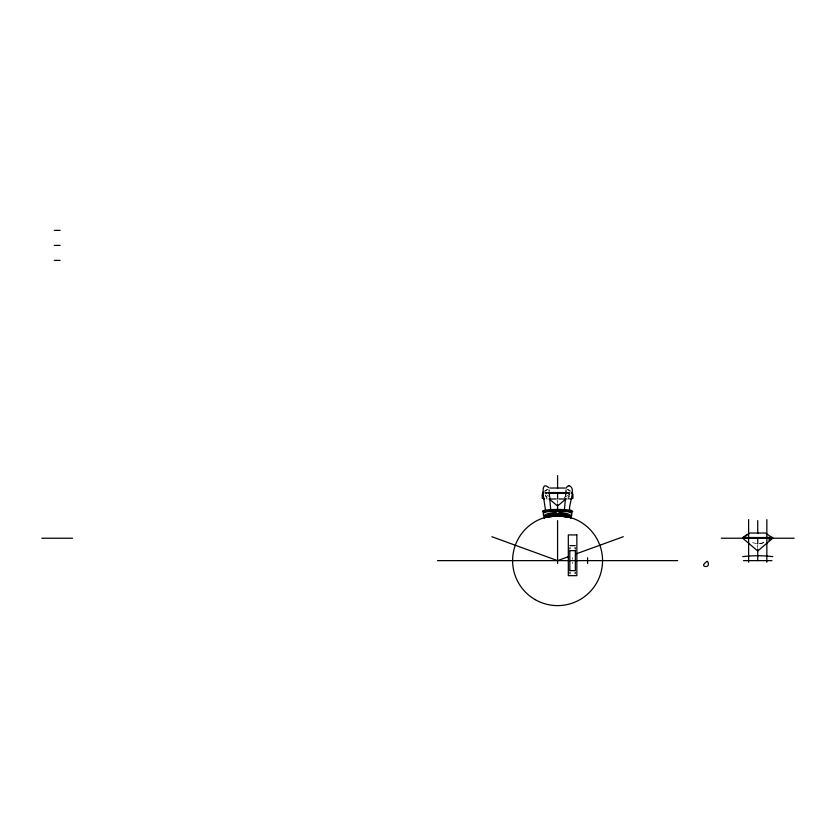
<?xml version="1.0" encoding="UTF-8"?>
<svg xmlns="http://www.w3.org/2000/svg" width="836" height="836" viewBox="0 0 836 836"><rect width="100%" height="100%" fill="white"/><g stroke="black" fill="none" stroke-linecap="round" stroke-linejoin="round"><path stroke-width="0.63" stroke-dasharray="4.18 3.13" d="M557.581 502.739L557.581 500.158M546.504 498.632L546.566 497.201L545.197 495.549M569.17 496.344L568.584 498.465L569.713 498.977M567.853 497.274L569.755 495.654M545.25 491.265L548.008 489.332M543.505 491.787L547.256 489.238M566.4 496.291L564.373 497.315L565.397 496.814A53.859 53.859 0 0 0 566.4 496.291L569.567 494.515L567.33 495.79M759.83 543.588L760.384 543.546A9.792 9.792 0 0 0 761.951 543.264L764 542.522M763.487 542.742L759.182 543.609M569.18 493.041L568.198 493.23L569.64 493.23M546.963 492.425L545.103 492.676M545.668 492.561L546.242 492.561M568.281 492.561L569.494 492.561M545.521 493.23L546.963 493.23L545.103 492.979M545.657 493.982L546.493 493.982M568.668 493.982L569.504 493.982M546.608 498.977L547.517 498.987M567.32 498.977L569.556 498.987M756.611 543.609L750.937 542.292M568.198 492.425L569.18 492.613M550.788 497.315L545.595 494.515M567.905 489.238L570.716 491.15M567.153 489.332L569.912 491.265M545.406 495.654L547.298 497.274M549.513 495.79L549.68 498.287M757.729 545.135L757.729 547.726M572.587 557.758L572.587 559.19M572.587 562.2L572.587 563.516"/><path stroke-width="1.25" d="M557.581 511.778L557.581 504.035M557.581 498.925L557.581 494.024M557.581 488.537L557.581 475.621M771.9 537.538L743.57 537.538L749.996 533.013L765.473 533.013L771.9 537.538L771.523 538.405A9.509 9.509 0 0 1 771.2 538.614L768.712 540.077M565.648 495.79L566.045 490M565.46 498.298L564.342 510.566M575.304 572.305L575.116 573.642M569.828 548.97L570.016 547.632M569.828 511.099C567.738 505.404 577.237 487.764 568.971 485.737M566.338 488.057L567.31 486.322L568.929 485.737M572.587 492.425L571.448 492.425M772.746 537.412L742.723 538.217L757.729 551.028L772.746 538.217L760.655 537.956M542.198 494.348L542.25 498.36L544.581 498.987M706.639 561.552L705.709 562.377A34.704 34.704 0 0 0 705.072 562.942L703.734 564.488A1.244 1.244 0 0 0 703.63 564.885A4.922 4.922 0 0 0 703.63 565.502C704.079 567.017 707.852 566.892 708.217 565.209A7.284 7.284 0 0 0 708.437 563.412M565.962 498.893L557.581 506.052L550.14 499.698M571.375 493.428L571.416 492.561M747.405 534.225L742.796 537.59L760.655 537.652M543.713 492.425L542.564 492.425M568.532 556.651L557.581 560.632L491.861 536.712M575.837 553.986L623.301 536.712M545.521 517.306L558.249 515.666L571.134 517.745A46.043 46.043 0 0 0 557.581 515.634A46.043 46.043 0 0 0 544.017 517.766L556.975 515.666L569.682 517.327M544.006 517.756L549.095 516.47A44.684 44.684 0 0 1 566.181 516.481M543.191 511.58L557.581 510.765L572.587 511.653A127.845 127.845 0 0 0 542.564 511.653L542.857 511.622M542.564 511.653L544.006 511.496M544.435 511.444L545.511 511.339M548.698 487.639C537.83 478.067 546.399 509.051 545.333 511.099M548.061 493.041L567.101 493.041M567.101 492.613L548.061 492.613M550.485 510.963L561.949 510.838M54.319 230.381L60.087 230.381M54.319 245.397L60.087 245.397M54.319 260.404L60.087 260.404M549.858 488.036L565.324 488.036M548.301 492.561L566.86 492.561M548.061 493.23L567.101 493.23M548.959 498.987L556.253 498.987M558.908 498.987L566.191 498.987M570.58 498.987L572.911 498.36L572.963 494.348M543.348 515.655L571.814 515.655M41.8 538.217L72.607 538.217M721.259 538.217L794.2 538.217M569.912 545.626L575.272 545.626M569.912 550.631L575.272 550.631M437.489 560.632L569.326 560.632M569.901 560.632L575.272 560.632M575.858 560.632L677.672 560.632M743.497 560.632L771.962 560.632M569.912 570.643L575.272 570.643M562.649 510.869L567.675 511.172M568.208 511.214L569.65 511.339M570.1 511.381L572.576 511.653M566.066 516.47L571.155 517.756M575.116 547.632L575.304 548.97M570.068 573.642L569.88 572.305M550.819 510.566L549.691 498.287M549.116 490L549.189 491.087M549.346 493.376L549.513 495.79M708.447 563.412L707.569 561.426A1.693 1.693 0 0 0 706.598 561.447M569.786 551.049L569.838 570.225M766.852 519.626L766.852 562.189M757.729 520.609L757.729 533.514M757.729 539.011L757.729 543.912M757.729 549.012L757.729 560.632M748.617 519.626L748.617 562.189M587.603 557.758L587.603 563.516M575.346 551.049L575.346 570.225M557.581 520.609L557.581 563.516M742.723 556.63A127.845 127.845 0 0 1 772.746 556.63M558.814 512.447A13.815 4.044 0 0 1 570.445 517.683M544.717 517.683A13.815 4.044 0 0 1 556.337 512.447M547.235 516.92A10.826 2.55 0 0 1 557.581 513.617A10.826 2.55 0 0 1 567.926 516.92M548.698 516.585A9.28 1.881 0 0 1 557.581 514.161A9.28 1.881 0 0 1 566.453 516.585M572.555 511.371A14.996 1.787 0 0 1 572.169 511.642M543.066 511.632A14.996 1.787 0 0 1 553.714 509.49A14.996 1.787 0 0 1 572.012 510.712M547.611 511.036A10.011 0.815 0 0 1 557.581 510.148A10.011 0.815 0 0 1 567.55 511.036M543.693 514.673A14.4 3.02 0 0 1 557.581 510.848A14.4 3.02 0 0 1 571.458 514.673M542.637 493.041L543.713 493.23L542.637 493.041M571.949 493.041L571.448 493.23L572.587 493.23L571.949 493.041M576.85 534.925L568.323 534.925L568.323 575.649L576.85 575.649L576.85 534.925M535.092 599.59A44.977 44.977 0 0 0 602.557 560.632A44.977 44.977 0 0 0 535.092 521.685A44.977 44.977 0 0 0 535.092 599.59"/></g></svg>
